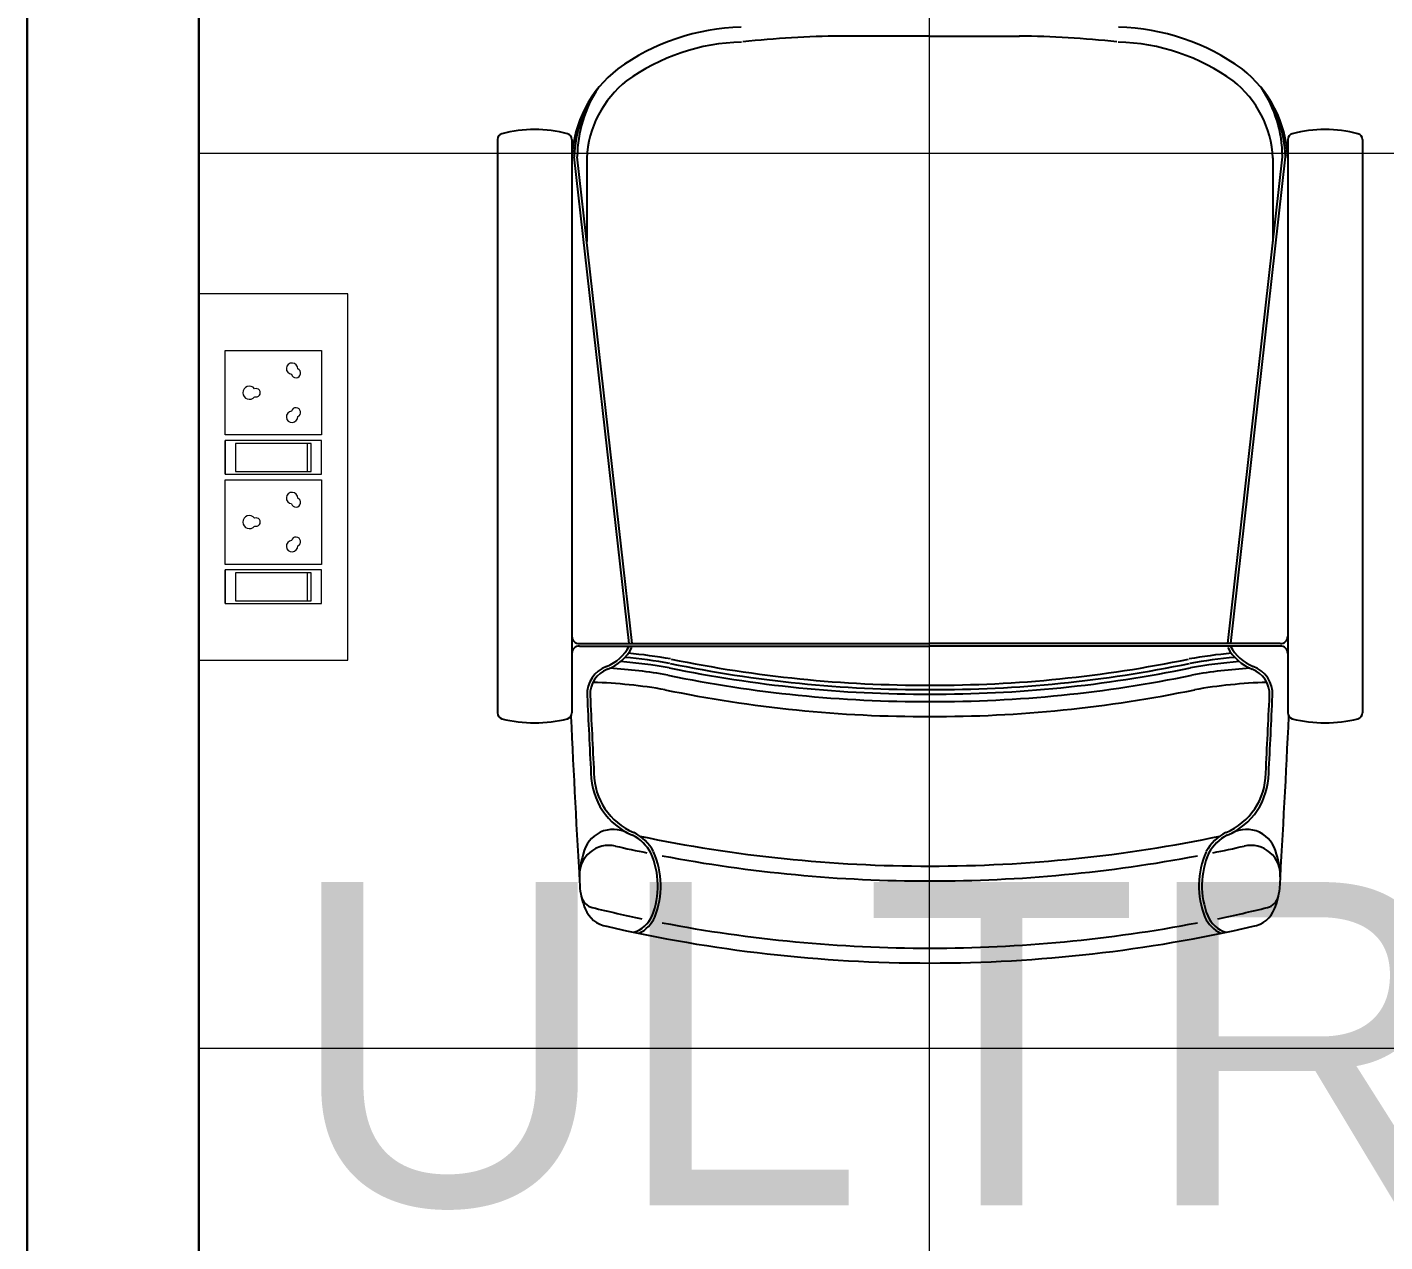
# Model space of a CAD drawing. Header units: millimetres. Extents: x 3552052 to 4144896, y -707811 to -630695.
# Drawn here: x 3696670 to 3697580, y -684556 to -683741 of the extents above; entities that cross this region are included whole.
import ezdxf

# ---------------------------------------------------------------- set-up
doc = ezdxf.new("R2010")
doc.units = ezdxf.units.MM
doc.header["$LTSCALE"] = 6
doc.header["$MEASUREMENT"] = 0
for name, color, linetype, lineweight in [('DIM', 7, 'CONTINUOUS', 0), ('ELE-2NOS OF 6-16 RAW POWER SOCKET', 1, 'CONTINUOUS', 0), ('ELE-4M UPS P.SB', 3, 'CONTINUOUS', 0), ('EQP', 6, 'CONTINUOUS', 0), ('WALL', 8, 'CONTINUOUS', 0)]:
    doc.layers.add(name, color=color, linetype=linetype, lineweight=lineweight)
doc.layers.add('ELE-LIGHTING WIRING', color=7, linetype='CONTINUOUS', lineweight=0, true_color=0x63d7b6)
doc.styles.add('ARIAL', font='arial.ttf')

# ---------------------------------------------------------------- blocks, each defined once
blk = doc.blocks.new('2')
at = {"layer": 'ELE-4M UPS P.SB', "color": 251, "linetype": 'ByBlock'}
for p, q in [((3601460.77, -685926.45), (3601460.77, -681421.37)), ((3600970.81, -682326.45), (3603150.73, -682326.45)), ((3600970.81, -682926.45), (3603150.73, -682926.45))]:
    blk.add_line(p, q, dxfattribs=at)
blk.add_lwpolyline([(3600970.81, -681421.37), (3603150.73, -681421.37), (3603150.73, -685926.45), (3600970.81, -685926.45)], close=True, dxfattribs=at)
blk = doc.blocks.new('RTUH 6U')
at = {"layer": 'ELE-2NOS OF 6-16 RAW POWER SOCKET', "color": 30, "lineweight": 0, "ltscale": 300}
for p, q in [((-311.5, -26.5), (-226.5, -26.5)), ((-311.5, -123.5), (-311.5, -26.5)), ((-226.5, -26.5), (-226.5, -123.5)), ((-187.1, -26.5), (-220.9, -26.5)), ((-220.9, -26.5), (-220.9, -123.5)), ((-187.1, -123.5), (-187.1, -26.5)), ((-187.1, -123.5), (-187.1, -26.5)), ((-181.4, -123.5), (-181.4, -26.5)), ((-181.4, -26.5), (-96.4, -26.5)), ((-96.4, -26.5), (-96.4, -123.5)), ((-57, -26.5), (-90.8, -26.5)), ((-90.8, -26.5), (-90.8, -123.5)), ((-57, -123.5), (-57, -26.5)), ((-57, -123.5), (-57, -26.5)), ((-189.9, -37), (-218, -37)), ((-218, -37), (-218, -113)), ((-189.9, -40.4), (-218, -40.4)), ((-189.9, -113), (-189.9, -37)), ((-59.8, -37), (-88, -37)), ((-88, -37), (-88, -113)), ((-59.8, -40.4), (-88, -40.4)), ((-59.8, -113), (-59.8, -37)), ((-218, -113), (-189.9, -113)), ((-88, -113), (-59.8, -113)), ((-226.5, -123.5), (-311.5, -123.5)), ((-187.1, -123.5), (-220.9, -123.5)), ((-220.9, -123.5), (-187.1, -123.5)), ((-96.4, -123.5), (-181.4, -123.5)), ((-57, -123.5), (-90.8, -123.5)), ((-90.8, -123.5), (-57, -123.5))]:
    blk.add_line(p, q, dxfattribs=at)
blk.add_lwpolyline([(0, 0), (-368.5, 0), (-368.5, -150), (0, -150)], close=True, dxfattribs=at)
for centre, radius, start, end in [((-293.2, -56.1), 5.7, 87.49, 354.7311), ((-288.7, -52.1), 4.6, 284.9049, 157.3162), ((-249.3, -52.1), 4.6, 22.6838, 255.0951), ((-244.8, -56.1), 5.7, 185.2689, 92.51), ((-163.1, -56.1), 5.7, 87.49, 354.7311), ((-158.6, -52.1), 4.6, 284.9049, 157.3162), ((-119.2, -52.1), 4.6, 22.6838, 255.0951), ((-114.7, -56.1), 5.7, 185.2689, 92.51), ((-269, -99), 6.62, 127.1584, 52.8416), ((-269, -92.3), 4.22, 341.4031, 198.5969), ((-138.9, -99), 6.62, 127.1584, 52.8416), ((-138.9, -92.3), 4.22, 341.4031, 198.5969)]:
    blk.add_arc(centre, radius, start, end, dxfattribs=at)

msp = doc.modelspace()

# ---------------------------------------------------------------- linework, layer by layer
at = {"layer": 'ELE-LIGHTING WIRING', "lineweight": -3}
msp.add_arc((3700496.81, -687257.94), 3899.13, 126.55492, 159.78076, dxfattribs=at)
at = {"layer": 'EQP', "lineweight": -3}
for p, q in [((3697274.84, -683747.34), (3697214.84, -683747.34)), ((3697274.84, -683747.34), (3697334.84, -683747.34)), ((3696984.84, -683816.66), (3696984.84, -684201.16)), ((3697034.84, -683816.66), (3697034.84, -684201.16)), ((3697514.84, -683816.66), (3697514.84, -684201.16)), ((3697564.84, -683816.66), (3697564.84, -684201.16)), ((3697073.13, -684154.69), (3697036.45, -683828.39)), ((3697075.14, -684154.69), (3697038.45, -683828.26)), ((3697044.84, -683828.89), (3697044.84, -683885.06)), ((3697474.53, -684154.69), (3697511.22, -683828.26)), ((3697476.54, -684154.69), (3697513.22, -683828.39)), ((3697504.84, -683828.89), (3697504.84, -683885.06)), ((3697039.88, -684154.69), (3697274.84, -684154.69)), ((3697039.88, -684156.28), (3697274.84, -684156.28)), ((3697509.79, -684154.69), (3697274.84, -684154.69)), ((3697509.79, -684156.28), (3697274.84, -684156.28)), ((3697034.88, -684161.28), (3697034.88, -684181.6)), ((3697514.79, -684161.28), (3697514.79, -684181.6))]:
    msp.add_line(p, q, dxfattribs=at)
for centre, radius, start, end in [((3697152.09, -683888.93), 147.64, 91.45956, 125.89773), ((3697218.41, -684351.72), 604.39, 90.33361, 96.55009), ((3697331.26, -684351.72), 604.39, 83.44991, 89.66639), ((3697397.58, -683888.93), 147.64, 54.10227, 88.54044), ((3697152.09, -683888.93), 137.64, 91.45956, 125.89773), ((3697397.58, -683888.93), 137.64, 54.10227, 88.54044), ((3697114.75, -683832.39), 80, 127.97449, 177.31315), ((3697434.92, -683832.39), 80, 2.68685, 52.02551), ((3697117.06, -683830.39), 80.64, 143.4972, 178.4824), ((3697121.16, -683828.28), 82.72, 146.03448, 179.90807), ((3697114.75, -683832.39), 70, 127.97449, 177.31315), ((3697434.92, -683832.39), 70, 2.68685, 52.02551), ((3697428.51, -683828.28), 82.72, 0.09193, 33.96552), ((3697432.62, -683830.39), 80.64, 1.5176, 36.5028), ((3696988.84, -683816.66), 4, 104.50916, 180), ((3697009.84, -683897.8), 87.82, 75.49084, 104.50916), ((3697030.84, -683816.66), 4, 0, 75.49084), ((3697518.84, -683816.66), 4, 104.50916, 180), ((3697539.84, -683897.8), 87.82, 75.49084, 104.50916), ((3697560.84, -683816.66), 4, 0, 75.49084), ((3697037.45, -683828.28), 1, 178.4824, 186.41301), ((3697512.22, -683828.28), 1, 353.58699, 1.5176), ((3697039.84, -684149.69), 5, 180, 270), ((3697509.84, -684149.69), 5, 270, 0), ((3697039.88, -684161.28), 5, 90, 180), ((3697047.78, -684143.1), 28.72, 290.75598, 332.67922), ((3697047.78, -684143.1), 30.72, 290.75598, 332.67922), ((3697501.89, -684143.1), 30.72, 207.32078, 249.24402), ((3697501.89, -684143.1), 28.72, 207.32078, 249.24402), ((3697509.79, -684161.28), 5, 0, 90), ((3697038.12, -684523.82), 358.34, 80.0573, 85.30328), ((3697038.12, -684523.82), 361.34, 80.0573, 84.88049), ((3697038.12, -684523.82), 364.34, 80.0573, 84.56067), ((3697272.34, -683339.79), 845.75, 258.29461, 270.16918), ((3697272.34, -683339.79), 842.75, 258.29461, 270.16998), ((3697277.34, -683339.79), 842.75, 269.83002, 281.70539), ((3697277.34, -683339.79), 845.75, 269.83082, 281.70539), ((3697511.55, -684523.82), 364.34, 95.43933, 99.9427), ((3697511.55, -684523.82), 361.34, 95.11951, 99.9427), ((3697511.55, -684523.82), 358.34, 94.69672, 99.9427), ((3697065.04, -684188.65), 20, 110.75598, 182.67234), ((3697065.04, -684188.65), 18, 110.75598, 182.67234), ((3697038.12, -684523.82), 353.34, 80.0573, 86.41001), ((3697272.34, -683339.79), 853.75, 258.29461, 270.16779), ((3697272.34, -683339.79), 848.75, 258.29461, 270.16779), ((3697277.34, -683339.79), 853.75, 269.83221, 281.70539), ((3697277.34, -683339.79), 848.75, 269.83221, 281.70539), ((3697511.55, -684523.82), 353.34, 93.58999, 99.9427), ((3697484.63, -684188.65), 18, 357.32766, 69.24402), ((3697484.63, -684188.65), 20, 357.32766, 69.24402), ((3697038.12, -684523.82), 343.34, 80.0573, 88.19688), ((3697272.34, -683339.79), 863.75, 258.29461, 270.16779), ((3697277.34, -683339.79), 863.75, 269.83221, 281.70539), ((3697511.55, -684523.82), 343.34, 91.80312, 99.9427), ((3708080.69, -683674.5), 11047.64, 182.672341, 182.942499), ((3708080.69, -683674.5), 11045.64, 182.672341, 182.941962), ((3686468.98, -683674.5), 11045.64, 357.058038, 357.327659), ((3686468.98, -683674.5), 11047.64, 357.057501, 357.327659), ((3696988.84, -684201.16), 4, 180, 255.49084), ((3697030.84, -684201.16), 4, 284.50916, 0), ((3708080.69, -683674.5), 11059.25, 182.741562, 183.340366), ((3697277.34, -683339.79), 863.75, 269.83221, 269.83415), ((3686468.98, -683674.5), 11059.25, 356.659634, 357.258438), ((3697518.84, -684201.16), 4, 180, 255.49084), ((3697560.84, -684201.16), 4, 284.50916, 0), ((3697009.84, -684120.01), 87.82, 255.49084, 284.50916), ((3697539.84, -684120.01), 87.82, 255.49084, 284.50916), ((3697093.3, -684241.12), 45.69, 180.62456, 247.04019), ((3697093.3, -684241.12), 43.69, 180.62456, 247.04019), ((3697456.37, -684241.12), 43.69, 292.95981, 359.37544), ((3697456.37, -684241.12), 45.69, 292.95981, 359.37544), ((3697062.57, -684299.76), 20.53, 61.60888, 168.92379), ((3697063.39, -684307.97), 27.58, 27.95119, 63.98739), ((3697063.39, -684307.97), 29.58, 27.95119, 63.98739), ((3697274.84, -683353.42), 950.41, 258.18928, 270), ((3697274.84, -683353.42), 950.41, 270, 281.81072), ((3697486.29, -684307.97), 29.58, 116.01261, 152.04881), ((3697486.29, -684307.97), 27.58, 116.01261, 152.04881), ((3697487.11, -684299.76), 20.53, 11.07621, 118.39112), ((3697059.74, -684309.95), 20, 77.32677, 183.29992), ((3697274.84, -683353.42), 960.41, 257.32677, 258.60376), ((3697038.14, -684317.1), 54.29, 338.20633, 23.96651), ((3697038.14, -684317.1), 56.29, 338.20633, 23.96651), ((3697511.53, -684317.1), 56.29, 156.03349, 201.79367), ((3697511.53, -684317.1), 54.29, 156.03349, 201.79367), ((3697274.84, -683353.42), 960.41, 281.39624, 282.67323), ((3697489.93, -684309.95), 20, 356.70008, 102.67323), ((3697094.13, -684312.37), 54.29, 162.25417, 179.74322), ((3697274.84, -683353.42), 960.41, 259.22444, 270), ((3697274.84, -683353.42), 960.41, 270, 280.77556), ((3697455.55, -684312.37), 54.29, 0.25678, 17.74583), ((3697094.13, -684312.37), 54.29, 186.9024, 201.79367), ((3697455.55, -684312.37), 54.29, 338.20633, 353.0976), ((3697050.88, -684321.93), 10, 192.46267, 256.29917), ((3697274.84, -683403.28), 955.55, 256.29917, 258.33802), ((3697274.84, -683403.28), 955.55, 281.66198, 283.70083), ((3697498.79, -684321.93), 10, 283.70083, 347.53733), ((3697061.35, -684325.47), 19, 201.79367, 260.22853), ((3697070.27, -684329.13), 20, 287.54381, 336.03349), ((3697070.27, -684329.13), 22, 295.79626, 336.03349), ((3697479.4, -684329.13), 22, 203.96651, 244.20374), ((3697479.4, -684329.13), 20, 203.96651, 252.45619), ((3697488.32, -684325.47), 19, 279.77147, 338.20633), ((3697274.84, -683403.28), 965.55, 257.03021, 270), ((3697274.84, -683403.28), 955.55, 259.1713, 270), ((3697274.84, -683403.28), 955.55, 270, 280.8287), ((3697274.84, -683403.28), 965.55, 270, 282.96979)]:
    msp.add_arc(centre, radius, start, end, dxfattribs=at)
at = {"layer": 'WALL', "color": 7, "lineweight": 30}
for p, q in [((3696669.57, -682690.74), (3696669.57, -684420.74)), ((3696784.57, -682920.74), (3696784.57, -684535.74)), ((3696669.57, -684420.74), (3696669.57, -686510.82)), ((3696784.57, -684535.74), (3696784.57, -686510.82))]:
    msp.add_line(p, q, dxfattribs=at)

# ---------------------------------------------------------------- block references
at = {"layer": 'ELE-2NOS OF 6-16 RAW POWER SOCKET', "color": 3, "lineweight": -3, "xscale": 0.6666669986440074, "yscale": 0.6666669986440074, "zscale": 0.6666669986440074, "rotation": 269.9999999999999}
msp.add_blockref('RTUH 6U', (3696884.57, -684165.78), dxfattribs=at)
at = {"layer": 'ELE-4M UPS P.SB', "color": 7, "lineweight": -3}
msp.add_blockref('2', (95813.75, -1499.37), dxfattribs=at)

# ---------------------------------------------------------------- texts
at = {"layer": 'DIM', "color": 7, "lineweight": -3, "insert": (3697928.45, -684785.79), "char_height": 216.75, "width": 2086.0339, "attachment_point": 5, "style": 'ARIAL'}
msp.add_mtext('ULTRA SOUND\\PROOM\\P2180x4505', dxfattribs=at)

doc.saveas('drawing.dxf')
